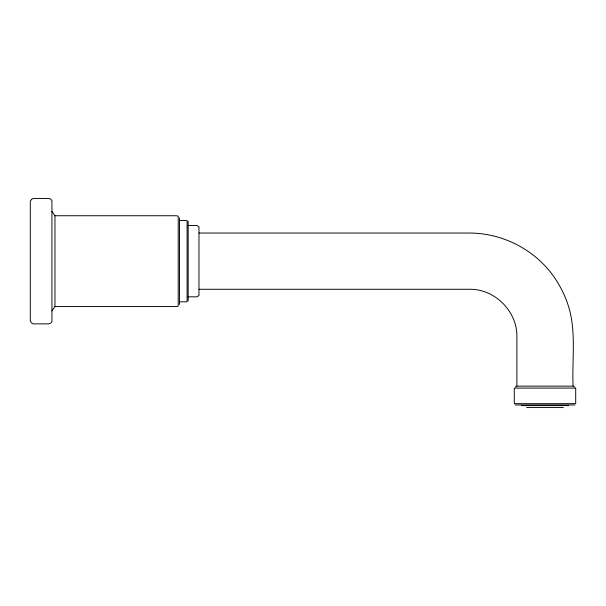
<?xml version="1.0" encoding="UTF-8"?>
<svg xmlns="http://www.w3.org/2000/svg" width="606" height="606" viewBox="0 0 606 606"><rect width="100%" height="100%" fill="white"/><g stroke="black" fill="none" stroke-linecap="round" stroke-linejoin="round"><path stroke-width="0.91" d="M51.927 310.893L54.957 306.568L54.957 215.744L51.927 211.418M515.365 387.014L516.88 386.151L573.102 386.151L574.617 387.014M54.957 215.744L176.27 215.744L178.217 216.175L178.217 306.136L176.27 306.568L54.957 306.568M179.52 220.501L187.087 220.501L187.087 301.811L179.52 301.811M188.171 225.47L196.821 225.47L198.98 226.773L198.98 295.539L196.821 296.834L188.171 296.834M198.98 233.037L469.302 233.037C499.958 232.992 530.136 247.263 549.544 270.996C558.088 281.57 564.587 293.728 568.633 306.712C576.412 332.459 571.875 359.752 573.102 386.151M198.98 289.267L469.302 289.267C494.731 288.683 517.463 311.416 516.88 336.845L516.88 386.151M515.145 404.967L574.836 404.967M521.637 405.611L568.345 405.611M526.606 407.558L563.375 407.558M188.171 221.364L188.171 300.947M179.52 217.902L179.52 304.409M31.595 199.306L30.3 201.253L30.3 321.059L31.595 323.006L33.33 323.869L48.897 323.869L50.631 323.218L51.927 321.703L51.927 200.601L50.631 199.086L48.897 198.442L33.33 198.442L31.595 199.306M575.7 388.098L514.282 388.098L514.282 403.664L575.7 403.664L575.7 388.098"/></g></svg>
